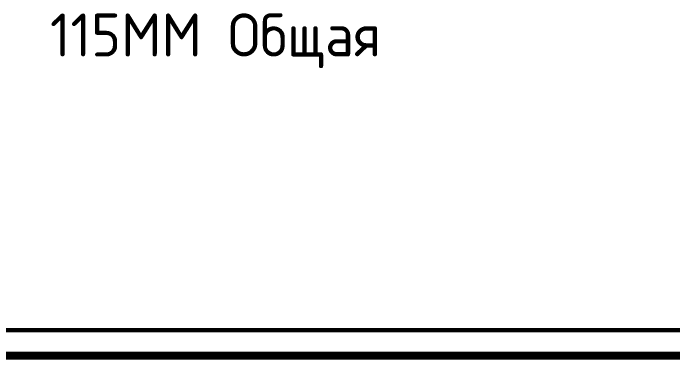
# Model space of a CAD drawing. Header units: inches. Extents: x 0 to 220, y -79 to 15.
# Drawn here: x 80.29 to 110.93, y -1.39 to 14.74 of the extents above; entities that cross this region are included whole.
import ezdxf

# ---------------------------------------------------------------- set-up
doc = ezdxf.new("R2010")
doc.units = ezdxf.units.IN
for name, color, linetype in [('Mechanical 1- Top Assy', 6, 'Continuous'), ('Mechanical 13', 56, 'Continuous'), ('Top Layer- Top', 1, 'Continuous')]:
    doc.layers.add(name, color=color, linetype=linetype)
doc.styles.add('GOST type B', font='', dxfattribs={"height": 0.2})
doc.styles.get('GOST type B').set_extended_font_data('GOST type B')

msp = doc.modelspace()

# ---------------------------------------------------------------- linework, layer by layer
at = {"layer": 'Mechanical 1- Top Assy'}
msp.add_lwpolyline([(0, -1.27e-05, 0.1999996, 0.1999996, 0), (219.99999942, -1.27e-05, 0.1999996, 0.1999996, 0)], format="xyseb", dxfattribs=at)
at = {"layer": 'Top Layer- Top'}
msp.add_lwpolyline([(44.26786676, -1.19522494, 0.3809999999999999, 0.3809999999999999, 0), (185.79325046, -1.19522494, 0.3809999999999999, 0.3809999999999999, 0)], format="xyseb", dxfattribs=at)

# ---------------------------------------------------------------- texts
at = {"layer": 'Mechanical 13', "style": 'GOST type B'}
msp.add_text('115ММ Общая ', height=2.00000108, dxfattribs=at).set_placement((82.00000109999999, 12.72405888))

doc.saveas('drawing.dxf')
